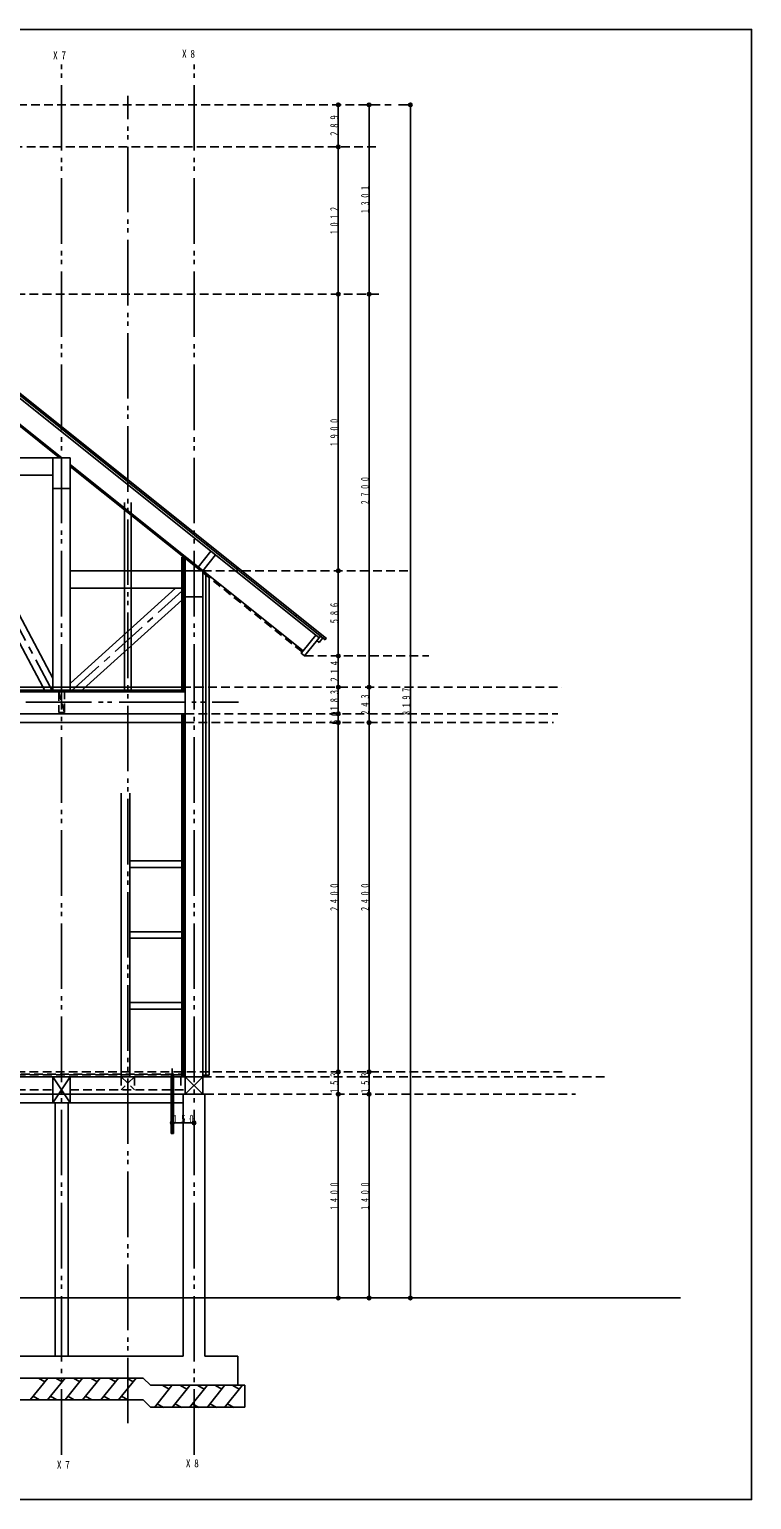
# Model space of a CAD drawing. Units: millimetres at full size, sheet at 1:50. Extents: x -7200 to 7200, y -5050 to 5050.
# Drawn here: x 2237 to 7200, y -5050 to 5050 of the extents above; entities that cross this region are included whole.
import ezdxf

# ---------------------------------------------------------------- set-up
doc = ezdxf.new("R2010")
doc.units = ezdxf.units.MM
doc.header["$LTSCALE"] = 50
doc.header["$PDMODE"] = 32
doc.header["$PDSIZE"] = 25
for name, pattern in [('CHAIN1', [8, 5, -1, 1, -1]), ('DASHED1', [1.8, 1.2, -0.6]), ('DOUBLE_CHAIN2', [12.8, 9, -1, 0.6, -0.6, 0.6, -1])]:
    doc.linetypes.add(name, pattern=pattern)
for name, color, linetype in [('0-0_桁\u3000梁\u3000胴差\u3000根太', 7, 'Continuous'), ('0-1_基礎土台\u3000大引', 4, 'Continuous'), ('0-2_柱 間柱 壁 外壁胴縁', 7, 'Continuous'), ('0-3_屋根・軒', 7, 'Continuous'), ('0-6_床', 7, 'Continuous'), ('0-7_胴縁 筋交', 7, 'Continuous'), ('0-D_基準線A', 7, 'DOUBLE_CHAIN2'), ('0-E_基準線B', 4, 'DOUBLE_CHAIN2'), ('0-F_印刷枠 補助線\u3000見出\u3000方角', 4, 'Continuous')]:
    doc.layers.add(name, color=color, linetype=linetype)
doc.styles.add('ＭＳ ゴシック', font='')
doc.styles.get('ＭＳ ゴシック').set_extended_font_data('MS Gothic')

msp = doc.modelspace()

# ---------------------------------------------------------------- linework, layer by layer
at = {"layer": '0-0_桁\u3000梁\u3000胴差\u3000根太'}
for p, q in [((2402.34, 2107.19), (1608.76, 2107.19)), ((2398.76, 2107.19), (2518.76, 2107.19)), ((2398.76, 2107.19), (2398.76, 1897.19)), ((2398.76, 1987.19), (1608.76, 1987.19)), ((3312.03, 1331.19), (2518.76, 1331.19)), ((2518.76, 1331.19), (2518.76, 1211.19)), ((3308.76, 1331.19), (3428.76, 1331.19)), ((3308.76, 1151.19), (3308.76, 1331.19)), ((3308.76, 1211.19), (2518.76, 1211.19)), ((-3851.24, 498.19), (3308.76, 498.19)), ((3308.76, 498.19), (3308.76, 288.19)), ((-3851.24, 348.19), (3308.76, 348.19)), ((-3851.24, 288.19), (3308.76, 288.19))]:
    msp.add_line(p, q, dxfattribs=at)
at = {"layer": '0-0_桁\u3000梁\u3000胴差\u3000根太', "linetype": 'DASHED1'}
msp.add_line((2478.76, 358.19), (2438.76, 498.19), dxfattribs=at)
at = {"layer": '0-0_桁\u3000梁\u3000胴差\u3000根太'}
for points in [[(2518.76, 2107.19), (2518.76, 1897.19), (2398.76, 1897.19)], [(3308.76, 1151.19), (3428.76, 1151.19), (3428.76, 1331.19)]]:
    msp.add_lwpolyline(points, dxfattribs=at)
at = {"layer": '0-0_桁\u3000梁\u3000胴差\u3000根太', "linetype": 'DASHED1'}
msp.add_lwpolyline([(2438.76, 358.19), (2478.76, 358.19), (2478.76, 498.19), (2438.76, 498.19)], close=True, dxfattribs=at)
at = {"layer": '0-1_基礎土台\u3000大引', "color": 7}
for p, q in [((-3971.24, -2144.81), (3428.76, -2144.81)), ((2398.76, -2144.81), (2398.76, -2324.81)), ((2518.76, -2144.81), (2518.76, -2324.81)), ((3210.76, -2534.81), (3210.76, -2134.81)), ((3210.76, -2134.81), (3226.76, -2134.81)), ((3226.76, -2534.81), (3226.76, -2134.81)), ((3308.76, -2144.81), (3308.76, -2264.81)), ((3428.76, -2144.81), (3428.76, -2264.81)), ((3443.76, -2264.81), (-3986.24, -2264.81)), ((3293.76, -2264.81), (3293.76, -4064.81)), ((3443.76, -2264.81), (3443.76, -4064.81)), ((3293.76, -2324.81), (-3836.24, -2324.81)), ((2413.76, -4064.81), (2413.76, -2324.81)), ((2503.76, -4064.81), (2503.76, -2324.81)), ((3226.76, -2534.81), (3210.76, -2534.81)), ((3443.76, -4064.81), (3668.76, -4064.81)), ((3668.76, -4064.81), (3668.76, -4264.81)), ((3068.76, -4264.81), (3718.76, -4264.81)), ((3718.76, -4264.81), (3718.76, -4414.81)), ((3018.76, -4364.81), (-3561.24, -4364.81)), ((3018.64, -4365.1), (3068.93, -4415.06)), ((3068.76, -4414.81), (3718.76, -4414.81))]:
    msp.add_line(p, q, dxfattribs=at)
at = {"layer": '0-1_基礎土台\u3000大引', "color": 5}
for p, q in [((2518.76, -2144.81), (2398.76, -2324.81)), ((2398.76, -2144.81), (2518.76, -2324.81)), ((3428.76, -2144.81), (3308.76, -2264.81)), ((3308.76, -2144.81), (3428.76, -2264.81))]:
    msp.add_line(p, q, dxfattribs=at)
at = {"layer": '0-1_基礎土台\u3000大引', "color": 7, "linetype": 'DASHED1'}
for p, q in [((2868.76, -2144.09), (2868.76, -2234.81)), ((2958.76, -2144.81), (2868.76, -2234.81)), ((2868.76, -2144.81), (2958.76, -2234.81)), ((2958.76, -2144.09), (2958.76, -2234.81)), ((3278.76, -2145.29), (3278.76, -2237.78)), ((1609.57, -2234.81), (2399.94, -2234.81)), ((2516.46, -2234.81), (3309.23, -2234.81))]:
    msp.add_line(p, q, dxfattribs=at)
at = {"layer": '0-1_基礎土台\u3000大引'}
for p, q in [((3368.76, -2461.92), (3218.76, -2461.92)), ((2242.5, -4364.96), (2363.08, -4214.96)), ((2342.98, -4239.96), (2299.68, -4214.96)), ((2362.5, -4364.96), (2483.08, -4214.96)), ((2462.98, -4239.96), (2419.68, -4214.96)), ((2482.5, -4364.96), (2603.08, -4214.96)), ((2582.98, -4239.96), (2539.68, -4214.96)), ((2602.5, -4364.96), (2723.08, -4214.96)), ((2702.98, -4239.96), (2659.68, -4214.96)), ((2729.48, -4364.96), (2850.06, -4214.96)), ((2829.96, -4239.96), (2786.66, -4214.96)), ((2849.48, -4364.96), (2970.06, -4214.96)), ((2949.96, -4239.96), (2906.66, -4214.96)), ((2262.6, -4339.96), (2305.9, -4364.96)), ((2382.6, -4339.96), (2425.9, -4364.96)), ((2502.6, -4339.96), (2545.9, -4364.96)), ((2622.6, -4339.96), (2665.9, -4364.96)), ((2749.58, -4339.96), (2792.88, -4364.96)), ((2869.58, -4339.96), (2912.88, -4364.96)), ((3096.28, -4416.47), (3216.85, -4266.47)), ((3196.76, -4291.47), (3153.46, -4266.47)), ((3218.6, -4417.28), (3339.18, -4267.28)), ((3319.08, -4292.28), (3275.78, -4267.28)), ((3338.6, -4417.28), (3459.18, -4267.28)), ((3439.08, -4292.28), (3395.78, -4267.28)), ((3458.6, -4417.28), (3579.18, -4267.28)), ((3559.08, -4292.28), (3515.78, -4267.28)), ((3578.6, -4417.28), (3699.18, -4267.28)), ((3679.08, -4292.28), (3635.78, -4267.28)), ((3116.37, -4391.47), (3159.68, -4416.47)), ((3238.7, -4392.28), (3282, -4417.28)), ((3358.7, -4392.28), (3402, -4417.28)), ((3478.7, -4392.28), (3522, -4417.28)), ((3598.7, -4392.28), (3642, -4417.28))]:
    msp.add_line(p, q, dxfattribs=at)
at = {"layer": '0-1_基礎土台\u3000大引', "color": 7}
for points in [[(-3836.24, -2264.81), (-3836.24, -4064.81), (3293.76, -4064.81)], [(-3561.24, -4214.81), (3018.76, -4214.81), (3068.76, -4264.81)]]:
    msp.add_lwpolyline(points, dxfattribs=at)
at = {"layer": '0-1_基礎土台\u3000大引'}
for p in [(3218.76, -2461.92), (3368.76, -2461.92)]:
    msp.add_point(p, dxfattribs=at)
at = {"layer": '0-2_柱 間柱 壁 外壁胴縁'}
for p, q in [((2398.76, 498.19), (2398.76, 1897.19)), ((2518.76, 1897.19), (2398.76, 1897.19)), ((2518.76, 498.19), (2518.76, 1897.19)), ((2936.26, 1799.09), (2936.26, 498.19)), ((3285.76, 498.19), (3285.76, 1425.43)), ((3285.76, 1425.43), (3295.76, 1425.43)), ((3295.76, 498.19), (3295.76, 1425.43)), ((3295.76, 1415.03), (3308.76, 1415.03)), ((3308.76, -2144.81), (3308.76, 1415.03)), ((3448.76, 1303.03), (3448.76, -2134.81)), ((3473.76, 1283.33), (3473.76, -2134.81)), ((3308.76, 1151.19), (3428.76, 1151.19)), ((3428.76, -2144.81), (3428.76, 1151.19)), ((2398.76, 498.19), (2518.76, 498.19)), ((3285.76, -2144.81), (3285.76, 348.19)), ((3295.76, -2144.81), (3295.76, 348.19)), ((3308.76, -2144.81), (3428.76, -2144.81)), ((3473.76, -2134.81), (3428.76, -2134.81))]:
    msp.add_line(p, q, dxfattribs=at)
msp.add_lwpolyline([(2891.26, 1799.09), (2891.26, 498.19), (2936.26, 498.19)], dxfattribs=at)
at = {"layer": '0-3_屋根・軒'}
for p, q in [((-271.16, 4470.41), (4229.18, 870.14)), ((-261.61, 4481.98), (4270.92, 855.95)), ((4278.42, 865.32), (-192.61, 4442.15)), ((1608.76, 2787.19), (2459.62, 2106.5)), ((2443.55, 2107.19), (1608.76, 2775.03)), ((2248.2, 2489.58), (2241.03, 2480.62)), ((2451.23, 2327.16), (2444.05, 2318.2)), ((2654.25, 2164.74), (2647.08, 2155.78)), ((3413.03, 1331.61), (2518.76, 2047.03)), ((2519.77, 2058.38), (4117.87, 779.9)), ((2857.28, 2002.32), (2850.11, 1993.35)), ((3060.3, 1839.9), (3053.13, 1830.93)), ((3263.33, 1677.48), (3256.16, 1668.51)), ((3466.36, 1515.06), (3459.18, 1506.09)), ((3397.52, 1356.18), (3484.98, 1465.5)), ((3428.76, 1331.19), (3516.21, 1440.51)), ((3669.38, 1352.64), (3662.21, 1343.67)), ((3872.41, 1190.22), (3865.24, 1181.25)), ((4075.43, 1027.8), (4068.26, 1018.83)), ((4237.88, 881.89), (4128.8, 745.54)), ((4213.14, 850.96), (4228.76, 838.46)), ((4253.73, 869.68), (4228.76, 838.46)), ((4270.92, 855.95), (4278.42, 865.32))]:
    msp.add_line(p, q, dxfattribs=at)
at = {"layer": '0-3_屋根・軒', "linetype": 'DASHED1'}
msp.add_line((4111.39, 772.92), (3428.45, 1319.27), dxfattribs=at)
at = {"layer": '0-3_屋根・軒'}
msp.add_lwpolyline([(4205.33, 889.22), (4117.87, 779.9), (4105.38, 764.28), (4128.8, 745.54)], dxfattribs=at)
at = {"layer": '0-6_床'}
for p, q in [((3285.76, 531.19), (-3828.24, 531.19)), ((3285.76, 511.19), (-3828.24, 511.19)), ((3285.76, -2111.81), (3285.76, -2144.81))]:
    msp.add_line(p, q, dxfattribs=at)
at = {"layer": '0-6_床', "linetype": 'DASHED1'}
for p, q in [((1610.77, -2131.81), (3296.02, -2131.81)), ((1639.6, -2126.81), (3296.02, -2126.81))]:
    msp.add_line(p, q, dxfattribs=at)
at = {"layer": '0-6_床'}
msp.add_lwpolyline([(3285.76, 531.19), (3285.76, 498.19), (-3828.24, 498.19)], dxfattribs=at)
at = {"layer": '0-7_胴縁 筋交'}
for p, q in [((1608.76, 1891.18), (2347.81, 498.19)), ((2519.94, 559.88), (3241.59, 1211.19)), ((3241.59, 1211.19), (3308.76, 1211.19)), ((3308.76, 1150.57), (3308.76, 1211.19)), ((2519.94, 559.88), (2518.76, 558.81)), ((2518.76, 498.19), (2518.76, 558.81)), ((2347.81, 498.19), (2398.76, 498.19)), ((2927.76, -197.81), (2927.76, -2144.81)), ((2930.64, -707.06), (3308.76, -707.06)), ((2927.44, -1193.81), (3308.76, -1193.81)), ((2930.64, -1680.56), (3308.76, -1680.56))]:
    msp.add_line(p, q, dxfattribs=at)
for points in [[(1659.7, 1987.19), (2398.76, 594.21), (2398.76, 498.19)], [(2518.76, 498.19), (2585.92, 498.19), (3308.76, 1150.57)], [(2867.76, -197.81), (2867.76, -2144.81), (2927.76, -2144.81)], [(2930.64, -662.06), (3308.76, -662.06), (3308.76, -707.06)], [(2927.44, -1148.81), (3308.76, -1148.81), (3308.76, -1193.81)], [(2930.64, -1635.56), (3308.76, -1635.56), (3308.76, -1680.56)]]:
    msp.add_lwpolyline(points, dxfattribs=at)
at = {"layer": '0-D_基準線A', "color": 4}
for p, q in [((2458.76, -4742.23), (2458.76, 4819.1)), ((3368.76, -4742.23), (3368.76, 4819.1))]:
    msp.add_line(p, q, dxfattribs=at)
at = {"layer": '0-E_基準線B'}
for p, q in [((2913.76, -4526.02), (2913.76, 4593.28)), ((-4186.75, 428.19), (3673.18, 428.19)), ((3218.76, -2088.6), (3218.76, -2550.81))]:
    msp.add_line(p, q, dxfattribs=at)
at = {"layer": '0-E_基準線B', "linetype": 'CHAIN1'}
for p, q in [((2398.76, 498.19), (1608.76, 1987.19)), ((3308.76, 1211.19), (2518.76, 498.19))]:
    msp.add_line(p, q, dxfattribs=at)
at = {"layer": '0-F_印刷枠 補助線\u3000見出\u3000方角', "color": 7, "linetype": 'DASHED1'}
for p, q in [((-271.19, 4531.9), (4723.09, 4531.9)), ((-211.24, 4243.15), (4647.25, 4243.15)), ((1068.32, 3231.19), (4647.25, 3231.19)), ((3428.76, 1331.19), (4857.62, 1331.19)), ((4128.8, 745.54), (4981.74, 745.54)), ((3285.76, 531.19), (5897.03, 531.19)), ((3308.76, 348.19), (5868.21, 348.19)), ((3308.76, 288.19), (5839.38, 288.19)), ((1608.76, -2111.81), (5912.17, -2111.81)), ((3428.76, -2144.81), (6204.53, -2144.81)), ((3443.76, -2264.81), (5989.04, -2264.81))]:
    msp.add_line(p, q, dxfattribs=at)
at = {"layer": '0-F_印刷枠 補助線\u3000見出\u3000方角'}
for p, q in [((4360.25, 4531.9), (4360.25, 4243.15)), ((4571.66, 4531.9), (4571.66, 3231.19)), ((4855.14, 4531.9), (4773.09, 4531.9)), ((4855.14, 4531.9), (4855.14, -3664.81)), ((4360.25, 4243.15), (4360.25, 3231.19)), ((4360.25, 3231.19), (4360.25, 1331.19)), ((4571.66, 3231.19), (4571.66, 531.19)), ((4360.25, 1331.19), (4360.25, 745.54)), ((4360.25, 745.54), (4360.25, 531.19)), ((4360.25, 531.19), (4360.25, 348.19)), ((4571.66, 531.19), (4571.66, 288.19)), ((4360.25, 348.19), (4360.25, 288.19)), ((4360.25, 288.19), (4360.25, -2111.81)), ((4571.66, 288.19), (4571.66, -2111.81)), ((4360.25, -2111.81), (4360.25, -2264.81)), ((4571.66, -2111.81), (4571.66, -2264.81)), ((4360.25, -2264.81), (4360.25, -3664.81)), ((4571.66, -2264.81), (4571.66, -3664.81))]:
    msp.add_line(p, q, dxfattribs=at)
at = {"layer": '0-F_印刷枠 補助線\u3000見出\u3000方角', "color": 7}
msp.add_line((-4417.01, -3664.81), (6710.65, -3664.81), dxfattribs=at)
msp.add_lwpolyline([(-7200, -5050), (7200, -5050), (7200, 5050), (-7200, 5050)], close=True, dxfattribs=at)
msp.add_lwpolyline([(-7200, -5050), (7200, -5050), (7200, 5050), (-7200, 5050)], close=True, dxfattribs=at)
msp.add_lwpolyline([(-7200, -5050), (7200, -5050), (7200, 5050), (-7200, 5050)], close=True, dxfattribs=at)
msp.add_lwpolyline([(-7200, -5050), (7200, -5050), (7200, 5050), (-7200, 5050)], close=True, dxfattribs=at)
at = {"layer": '0-F_印刷枠 補助線\u3000見出\u3000方角'}
for p in [(4360.25, 4531.9), (4571.66, 4531.9), (4855.14, 4531.9), (4360.25, 4243.15), (4360.25, 3231.19), (4571.66, 3231.19), (4360.25, 1331.19), (4360.25, 745.54), (4360.25, 531.19), (4571.66, 531.19), (4360.25, 348.19), (4360.25, 288.19), (4571.66, 288.19), (4360.25, -2111.81), (4571.66, -2111.81), (4360.25, -2264.81), (4571.66, -2264.81), (4360.25, -3664.81), (4571.66, -3664.81), (4855.14, -3664.81)]:
    msp.add_point(p, dxfattribs=at)

# ---------------------------------------------------------------- texts
at = {"layer": '0-1_基礎土台\u3000大引', "color": 7, "insert": (3225.01, -2461.92), "char_height": 54.99, "attachment_point": 7, "style": 'ＭＳ ゴシック'}
msp.add_mtext('\\T1.86;\\W0.8;150', dxfattribs=at)
at = {"layer": '0-D_基準線A', "char_height": 54.99, "attachment_point": 7, "style": 'ＭＳ ゴシック'}
for s, insert in [('\\T1.8;\\W0.85;X7', (2399.99, 4844.98)), ('\\T1.8;\\W0.85;X8', (3286.46, 4854.59)), ('\\T1.8;\\W0.85;X7', (2426.37, -4838.32)), ('\\T1.8;\\W0.85;X8', (3312.83, -4828.71))]:
    msp.add_mtext(s, dxfattribs=dict(at, insert=insert))
at = {"layer": '0-F_印刷枠 補助線\u3000見出\u3000方角', "color": 7, "char_height": 54.99, "attachment_point": 7, "rotation": 90, "style": 'ＭＳ ゴシック'}
for s, insert in [('\\T1.86;\\W0.8;289', (4360.25, 4318.77)), ('\\T1.89;\\W0.75;1301', (4571.66, 3787.8)), ('\\T1.89;\\W0.75;1012', (4360.25, 3643.42)), ('\\T1.89;\\W0.75;1900', (4360.25, 2187.44)), ('\\T1.89;\\W0.75;2700', (4571.66, 1787.44)), ('\\T1.86;\\W0.8;586', (4360.25, 969.62)), ('\\T1.86;\\W0.8;214', (4360.25, 569.62)), ('\\T1.86;\\W0.8;183', (4360.25, 370.94)), ('\\T1.89;\\W0.75;8197', (4855.14, 339.8)), ('\\T1.86;\\W0.8;243', (4571.66, 340.94)), ('\\T1.8;\\W0.85;60', (4360.25, 274.44)), ('\\T1.89;\\W0.75;2400', (4360.25, -1005.56)), ('\\T1.89;\\W0.75;2400', (4571.66, -1005.56)), ('\\T1.86;\\W0.8;153', (4360.25, -2257.06)), ('\\T1.86;\\W0.8;153', (4571.66, -2257.06)), ('\\T1.89;\\W0.75;1400', (4360.25, -3058.56)), ('\\T1.89;\\W0.75;1400', (4571.66, -3058.56))]:
    msp.add_mtext(s, dxfattribs=dict(at, insert=insert))

doc.saveas('drawing.dxf')
